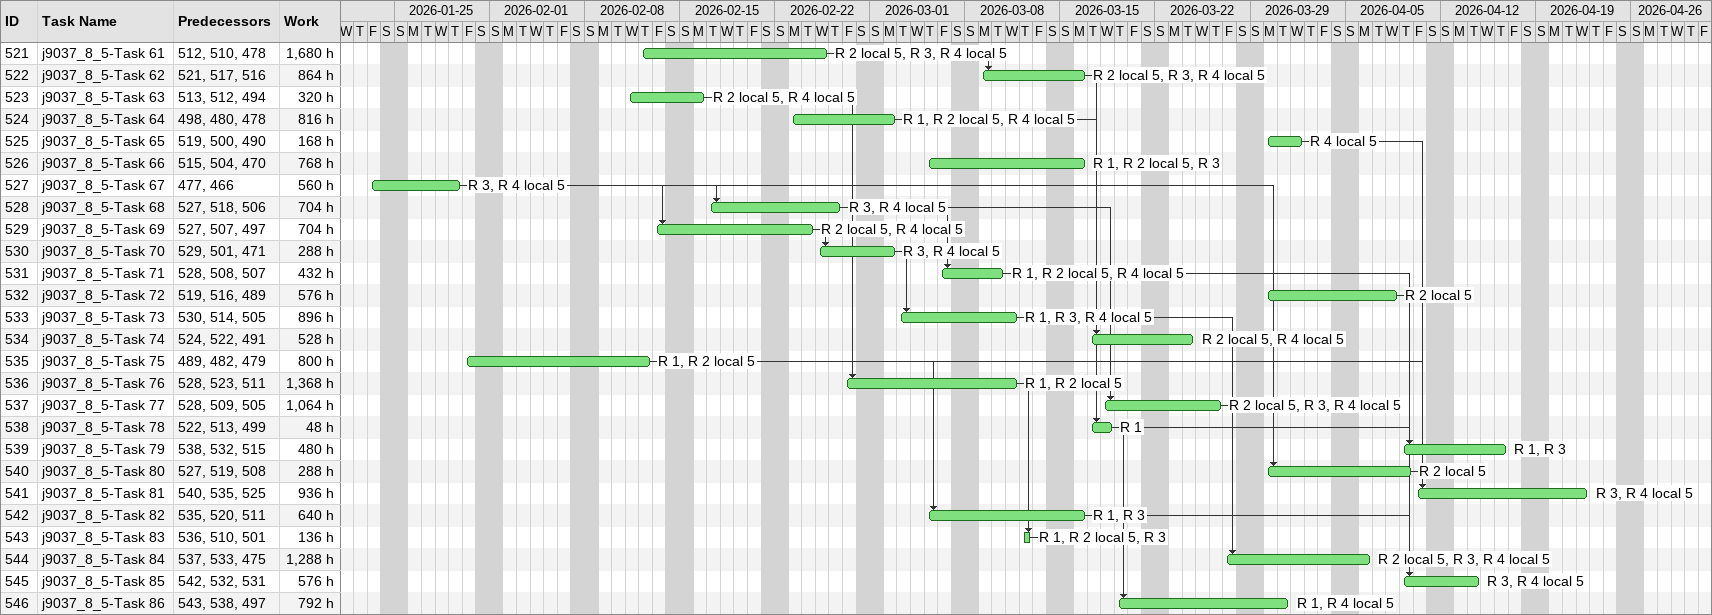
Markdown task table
| ID | Task | Start | Finish | Predecessors | Resources | Work (h) |
|---|---|---|---|---|---|---|
| 521 | j9037_8_5-Task 61 | 2026-02-12 | 2026-02-25 | 512, 510, 478 | R 2 local 5, R 3, R 4 local 5 | 1680 |
| 522 | j9037_8_5-Task 62 | 2026-03-09 | 2026-03-16 | 521, 517, 516 | R 2 local 5, R 3, R 4 local 5 | 864 |
| 523 | j9037_8_5-Task 63 | 2026-02-11 | 2026-02-16 | 513, 512, 494 | R 2 local 5, R 4 local 5 | 320 |
| 524 | j9037_8_5-Task 64 | 2026-02-23 | 2026-03-02 | 498, 480, 478 | R 1, R 2 local 5, R 4 local 5 | 816 |
| 525 | j9037_8_5-Task 65 | 2026-03-30 | 2026-04-01 | 519, 500, 490 | R 4 local 5 | 168 |
| 526 | j9037_8_5-Task 66 | 2026-03-05 | 2026-03-16 | 515, 504, 470 | R 1, R 2 local 5, R 3 | 768 |
| 527 | j9037_8_5-Task 67 | 2026-01-23 | 2026-01-29 | 477, 466 | R 3, R 4 local 5 | 560 |
| 528 | j9037_8_5-Task 68 | 2026-02-17 | 2026-02-26 | 527, 518, 506 | R 3, R 4 local 5 | 704 |
| 529 | j9037_8_5-Task 69 | 2026-02-13 | 2026-02-24 | 527, 507, 497 | R 2 local 5, R 4 local 5 | 704 |
| 530 | j9037_8_5-Task 70 | 2026-02-25 | 2026-03-02 | 529, 501, 471 | R 3, R 4 local 5 | 288 |
| 531 | j9037_8_5-Task 71 | 2026-03-06 | 2026-03-10 | 528, 508, 507 | R 1, R 2 local 5, R 4 local 5 | 432 |
| 532 | j9037_8_5-Task 72 | 2026-03-30 | 2026-04-08 | 519, 516, 489 | R 2 local 5 | 576 |
| 533 | j9037_8_5-Task 73 | 2026-03-03 | 2026-03-11 | 530, 514, 505 | R 1, R 3, R 4 local 5 | 896 |
| 534 | j9037_8_5-Task 74 | 2026-03-17 | 2026-03-24 | 524, 522, 491 | R 2 local 5, R 4 local 5 | 528 |
| 535 | j9037_8_5-Task 75 | 2026-01-30 | 2026-02-12 | 489, 482, 479 | R 1, R 2 local 5 | 800 |
| 536 | j9037_8_5-Task 76 | 2026-02-27 | 2026-03-11 | 528, 523, 511 | R 1, R 2 local 5 | 1368 |
| 537 | j9037_8_5-Task 77 | 2026-03-18 | 2026-03-26 | 528, 509, 505 | R 2 local 5, R 3, R 4 local 5 | 1064 |
| 538 | j9037_8_5-Task 78 | 2026-03-17 | 2026-03-18 | 522, 513, 499 | R 1 | 48 |
| 539 | j9037_8_5-Task 79 | 2026-04-09 | 2026-04-16 | 538, 532, 515 | R 1, R 3 | 480 |
| 540 | j9037_8_5-Task 80 | 2026-03-30 | 2026-04-09 | 527, 519, 508 | R 2 local 5 | 288 |
| 541 | j9037_8_5-Task 81 | 2026-04-10 | 2026-04-22 | 540, 535, 525 | R 3, R 4 local 5 | 936 |
| 542 | j9037_8_5-Task 82 | 2026-03-05 | 2026-03-16 | 535, 520, 511 | R 1, R 3 | 640 |
| 543 | j9037_8_5-Task 83 | 2026-03-12 | 2026-03-12 | 536, 510, 501 | R 1, R 2 local 5, R 3 | 136 |
| 544 | j9037_8_5-Task 84 | 2026-03-27 | 2026-04-06 | 537, 533, 475 | R 2 local 5, R 3, R 4 local 5 | 1288 |
| 545 | j9037_8_5-Task 85 | 2026-04-09 | 2026-04-14 | 542, 532, 531 | R 3, R 4 local 5 | 576 |
| 546 | j9037_8_5-Task 86 | 2026-03-19 | 2026-03-31 | 543, 538, 497 | R 1, R 4 local 5 | 792 |
